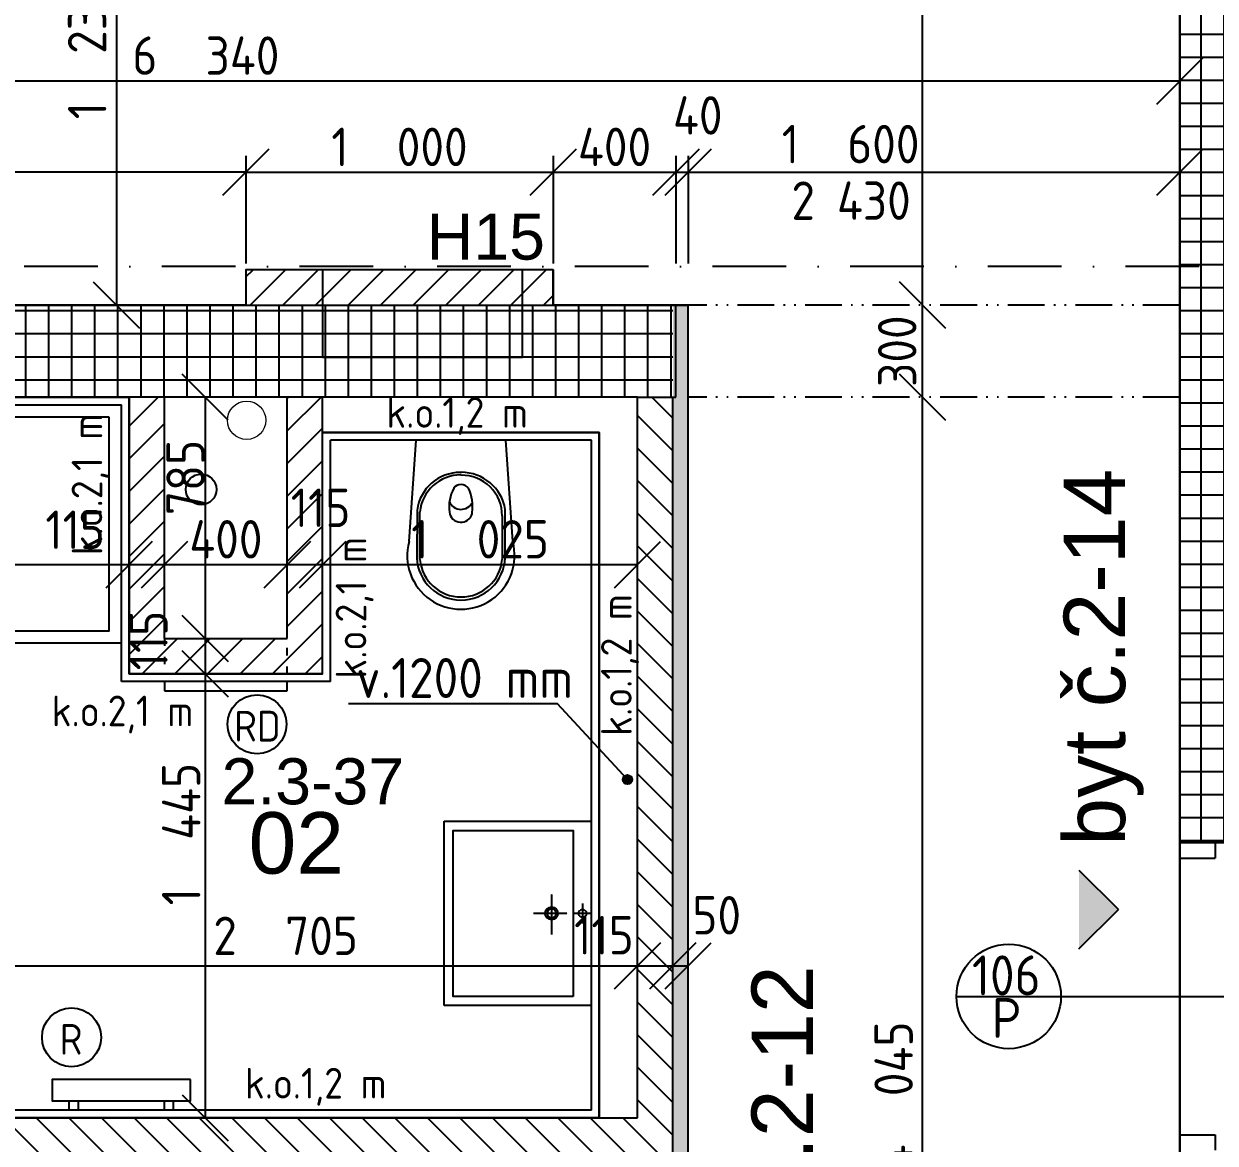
# Model space of a CAD drawing. Extents: x 4511820 to 5180432, y -1526536 to -944957.
# Drawn here: x 5105470 to 5109347, y -1206952 to -1203309 of the extents above; entities that cross this region are included whole.
import ezdxf

# ---------------------------------------------------------------- set-up
doc = ezdxf.new("R2010")
doc.units = 0
doc.header["$MEASUREMENT"] = 0
for name, pattern in [('ACAD_ISO03W100', [30, 12, -18]), ('ACAD_ISO12W100', [22, 12, -3, 0.5, -3, 0.5, -3]), ('BODKOCIARKOVANA_3', [5.6, 3, -1.3, 0, -1.3]), ('DASHED', [0.75, 0.5, -0.25])]:
    doc.linetypes.add(name, pattern=pattern)
doc.layers.get('0').update_dxf_attribs({"linetype": 'CONTINUOUS'})
doc.layers.get('Defpoints').update_dxf_attribs({"color": 61, "linetype": 'CONTINUOUS'})
for name, color, linetype in [('DVERE', 45, 'CONTINUOUS'), ('KÓTY', 4, 'CONTINUOUS'), ('MÚRY', 1, 'CONTINUOUS'), ('osi', 253, 'CONTINUOUS'), ('Plochy', 41, 'CONTINUOUS'), ('POPIS', 7, 'CONTINUOUS'), ('TENKÁ', 7, 'CONTINUOUS'), ('tzb', 153, 'CONTINUOUS'), ('Z-Kúrenie', 101, 'CONTINUOUS'), ('ZARIADOVACIE', 144, 'CONTINUOUS'), ('zz-vetr', 52, 'CONTINUOUS'), ('ŠRAFY', 82, 'CONTINUOUS')]:
    doc.layers.add(name, color=color, linetype=linetype)
doc.layers.add('zz-kanal-splaskova', color=37, linetype='CONTINUOUS', lineweight=18)
doc.styles.add('ARIAL', font='arial.ttf')
doc.styles.add('Style-Arial', font='arial.ttf')
doc.styles.add('STYLE1', font='isocp.shx')
doc.dimstyles.new('STANDARD-50', dxfattribs={"dimtxt": 125, "dimasz": 150, "dimexe": 10, "dimexo": 200, "dimgap": 20, "dimtad": 1, "dimdsep": 46, "dimlunit": 6, "dimtxsty": 'STYLE1', "dimblk1": 'OBLIQUE', "dimblk2": 'OBLIQUE', "dimsah": 1, "dimcen": 2.5, "dimse1": 1, "dimse2": 1, "dimadec": 0, "dimazin": 0, "dimtfac": 1, "dimtmove": 1, "dimatfit": 3, "dimldrblk": 'OBLIQUE', "dimfxl": 1, "dimtolj": 1, "dimtzin": 0, "dimarcsym": 0})
pattern_1 = [(90, (-3307273.674, 579782.7), (-75, 1e-14), []), (180, (-3307273.674, 579782.7), (-1e-14, -75), [])]
pattern_2 = [(45, (515270.5, 214751.965), (-53.0330086, 53.0330086), [])]

# ---------------------------------------------------------------- blocks, each defined once
blk = doc.blocks.new('_OBLIQUE')
at = {"color": 0, "linetype": 'ByBlock'}
blk.add_line((-0.5, -0.5), (0.5, 0.5), dxfattribs=at)
blk = doc.blocks.new('*D27924')
at = {"layer": 'Defpoints', "color": 0}
for p in [(5108395, -1204524.2), (5108432.5, -1204524.2), (5108432.5, -1208569.2)]:
    blk.add_point(p, dxfattribs=at)
at = {"layer": 'KÓTY', "color": 0, "lineweight": -2}
blk.add_line((5108395, -1208569.2), (5108395, -1204524.2), dxfattribs=at)
at = {"layer": 'KÓTY', "color": 0, "linetype": 'ByBlock', "lineweight": -2, "xscale": 150, "yscale": 150, "zscale": 150}
for p, rotation in [((5108395, -1204524.2), 90), ((5108395, -1208569.2), 270)]:
    blk.add_blockref('_OBLIQUE', p, dxfattribs=dict(at, rotation=rotation))
at = {"layer": 'KÓTY', "color": 0, "insert": (5108301, -1206798), "char_height": 125, "attachment_point": 5, "rotation": 90, "style": 'STYLE1'}
blk.add_mtext('\\A1;4ﾠ045', dxfattribs=at)
blk = doc.blocks.new('*D27925')
at = {"layer": 'Defpoints', "color": 0}
for p in [(5108395, -1204224.2), (5108432.5, -1204224.2), (5108432.5, -1204524.2)]:
    blk.add_point(p, dxfattribs=at)
at = {"layer": 'KÓTY', "color": 0, "lineweight": -2}
blk.add_line((5108395, -1204524.2), (5108395, -1204224.2), dxfattribs=at)
at = {"layer": 'KÓTY', "color": 0, "linetype": 'ByBlock', "lineweight": -2, "xscale": 150, "yscale": 150, "zscale": 150}
for p, rotation in [((5108395, -1204224.2), 90), ((5108395, -1204524.2), 270)]:
    blk.add_blockref('_OBLIQUE', p, dxfattribs=dict(at, rotation=rotation))
at = {"layer": 'KÓTY', "color": 0, "insert": (5108312.5, -1204374.2), "char_height": 125, "attachment_point": 5, "rotation": 90, "style": 'STYLE1'}
blk.add_mtext('\\A1;300', dxfattribs=at)
blk = doc.blocks.new('*D27926')
at = {"layer": 'Defpoints', "color": 0}
for p in [(5108395, -1199614.2), (5108762.5, -1199614.2), (5108432.5, -1204224.2)]:
    blk.add_point(p, dxfattribs=at)
at = {"layer": 'KÓTY', "color": 0, "lineweight": -2}
blk.add_line((5108395, -1204224.2), (5108395, -1199614.2), dxfattribs=at)
at = {"layer": 'KÓTY', "color": 0, "linetype": 'ByBlock', "lineweight": -2, "xscale": 150, "yscale": 150, "zscale": 150}
for p, rotation in [((5108395, -1199614.2), 90), ((5108395, -1204224.2), 270)]:
    blk.add_blockref('_OBLIQUE', p, dxfattribs=dict(at, rotation=rotation))
at = {"layer": 'KÓTY', "color": 0, "insert": (5108312.5, -1201919.2), "char_height": 125, "attachment_point": 5, "rotation": 90, "style": 'STYLE1'}
blk.add_mtext('\\A1;4ﾠ610', dxfattribs=at)
blk = doc.blocks.new('*D28066')
at = {"layer": 'Defpoints', "color": 0}
for p in [(5107467.5, -1206375), (5104762.5, -1206869.2), (5107467.5, -1206869.2)]:
    blk.add_point(p, dxfattribs=at)
at = {"layer": 'KÓTY', "color": 0, "lineweight": -2}
blk.add_line((5104762.5, -1206375), (5107467.5, -1206375), dxfattribs=at)
at = {"layer": 'KÓTY', "color": 0, "linetype": 'ByBlock', "lineweight": -2, "xscale": 150, "yscale": 150, "zscale": 150, "rotation": 180}
blk.add_blockref('_OBLIQUE', (5104762.5, -1206375), dxfattribs=at)
at = {"layer": 'KÓTY', "color": 0, "linetype": 'ByBlock', "lineweight": -2, "xscale": 150, "yscale": 150, "zscale": 150}
blk.add_blockref('_OBLIQUE', (5107467.5, -1206375), dxfattribs=at)
at = {"layer": 'KÓTY', "color": 0, "insert": (5106322, -1206277), "char_height": 125, "attachment_point": 5, "style": 'STYLE1'}
blk.add_mtext('\\A1;2ﾠ705', dxfattribs=at)
blk = doc.blocks.new('*D28068')
at = {"layer": 'Defpoints', "color": 0}
for p in [(5105927.5, -1204524.2), (5105927.5, -1205309.2), (5106060.5, -1205309.2)]:
    blk.add_point(p, dxfattribs=at)
at = {"layer": 'KÓTY', "color": 0, "lineweight": -2}
blk.add_line((5106060.5, -1204524.2), (5106060.5, -1205309.2), dxfattribs=at)
at = {"layer": 'KÓTY', "color": 0, "linetype": 'ByBlock', "lineweight": -2, "xscale": 150, "yscale": 150, "zscale": 150}
for p, rotation in [((5106060.5, -1204524.2), 90), ((5106060.5, -1205309.2), 270)]:
    blk.add_blockref('_OBLIQUE', p, dxfattribs=dict(at, rotation=rotation))
at = {"layer": 'KÓTY', "color": 0, "insert": (5105996.5, -1204785.5), "char_height": 125, "attachment_point": 5, "rotation": 90, "style": 'STYLE1'}
blk.add_mtext('\\A1;785', dxfattribs=at)
blk = doc.blocks.new('*D28070')
at = {"layer": 'Defpoints', "color": 0}
for p in [(5104762.5, -1205069), (5105812.5, -1205069), (5105812.5, -1205069)]:
    blk.add_point(p, dxfattribs=at)
at = {"layer": 'KÓTY', "color": 0, "lineweight": -2}
blk.add_line((5104762.5, -1205069), (5105812.5, -1205069), dxfattribs=at)
at = {"layer": 'KÓTY', "color": 0, "linetype": 'ByBlock', "lineweight": -2, "xscale": 150, "yscale": 150, "zscale": 150, "rotation": 180}
blk.add_blockref('_OBLIQUE', (5104762.5, -1205069), dxfattribs=at)
at = {"layer": 'KÓTY', "color": 0, "linetype": 'ByBlock', "lineweight": -2, "xscale": 150, "yscale": 150, "zscale": 150}
blk.add_blockref('_OBLIQUE', (5105812.5, -1205069), dxfattribs=at)
at = {"layer": 'KÓTY', "color": 0, "insert": (5105210, -1204978.5), "char_height": 125, "attachment_point": 5, "style": 'STYLE1'}
blk.add_mtext('\\A1;1ﾠ050', dxfattribs=at)
blk = doc.blocks.new('*D28071')
at = {"layer": 'Defpoints', "color": 0}
for p in [(5105812.5, -1205069), (5105927.5, -1205069), (5105927.5, -1205069)]:
    blk.add_point(p, dxfattribs=at)
at = {"layer": 'KÓTY', "color": 0, "lineweight": -2}
blk.add_line((5105812.5, -1205069), (5105927.5, -1205069), dxfattribs=at)
at = {"layer": 'KÓTY', "color": 0, "linetype": 'ByBlock', "lineweight": -2, "xscale": 150, "yscale": 150, "zscale": 150, "rotation": 180}
blk.add_blockref('_OBLIQUE', (5105812.5, -1205069), dxfattribs=at)
at = {"layer": 'KÓTY', "color": 0, "linetype": 'ByBlock', "lineweight": -2, "xscale": 150, "yscale": 150, "zscale": 150}
blk.add_blockref('_OBLIQUE', (5105927.5, -1205069), dxfattribs=at)
at = {"layer": 'KÓTY', "color": 0, "insert": (5105637, -1204955.5), "char_height": 125, "attachment_point": 5, "style": 'STYLE1'}
blk.add_mtext('\\A1;115', dxfattribs=at)
blk = doc.blocks.new('*D28072')
at = {"layer": 'Defpoints', "color": 0}
for p in [(5105927.5, -1205069), (5106327.5, -1205069), (5106327.5, -1205069)]:
    blk.add_point(p, dxfattribs=at)
at = {"layer": 'KÓTY', "color": 0, "lineweight": -2}
blk.add_line((5105927.5, -1205069), (5106327.5, -1205069), dxfattribs=at)
at = {"layer": 'KÓTY', "color": 0, "linetype": 'ByBlock', "lineweight": -2, "xscale": 150, "yscale": 150, "zscale": 150, "rotation": 180}
blk.add_blockref('_OBLIQUE', (5105927.5, -1205069), dxfattribs=at)
at = {"layer": 'KÓTY', "color": 0, "linetype": 'ByBlock', "lineweight": -2, "xscale": 150, "yscale": 150, "zscale": 150}
blk.add_blockref('_OBLIQUE', (5106327.5, -1205069), dxfattribs=at)
at = {"layer": 'KÓTY', "color": 0, "insert": (5106127.5, -1204986.5), "char_height": 125, "attachment_point": 5, "style": 'STYLE1'}
blk.add_mtext('\\A1;400', dxfattribs=at)
blk = doc.blocks.new('*D28073')
at = {"layer": 'Defpoints', "color": 0}
for p in [(5106327.5, -1205069), (5106442.5, -1205069), (5106442.5, -1205069)]:
    blk.add_point(p, dxfattribs=at)
at = {"layer": 'KÓTY', "color": 0, "lineweight": -2}
blk.add_line((5106327.5, -1205069), (5106442.5, -1205069), dxfattribs=at)
at = {"layer": 'KÓTY', "color": 0, "linetype": 'ByBlock', "lineweight": -2, "xscale": 150, "yscale": 150, "zscale": 150, "rotation": 180}
blk.add_blockref('_OBLIQUE', (5106327.5, -1205069), dxfattribs=at)
at = {"layer": 'KÓTY', "color": 0, "linetype": 'ByBlock', "lineweight": -2, "xscale": 150, "yscale": 150, "zscale": 150}
blk.add_blockref('_OBLIQUE', (5106442.5, -1205069), dxfattribs=at)
at = {"layer": 'KÓTY', "color": 0, "insert": (5106435.8, -1204884), "char_height": 125, "attachment_point": 5, "style": 'STYLE1'}
blk.add_mtext('\\A1;115', dxfattribs=at)
blk = doc.blocks.new('*D28074')
at = {"layer": 'Defpoints', "color": 0}
for p in [(5106442.5, -1205069), (5107467.5, -1205069), (5107467.5, -1205069)]:
    blk.add_point(p, dxfattribs=at)
at = {"layer": 'KÓTY', "color": 0, "lineweight": -2}
blk.add_line((5106442.5, -1205069), (5107467.5, -1205069), dxfattribs=at)
at = {"layer": 'KÓTY', "color": 0, "linetype": 'ByBlock', "lineweight": -2, "xscale": 150, "yscale": 150, "zscale": 150, "rotation": 180}
blk.add_blockref('_OBLIQUE', (5106442.5, -1205069), dxfattribs=at)
at = {"layer": 'KÓTY', "color": 0, "linetype": 'ByBlock', "lineweight": -2, "xscale": 150, "yscale": 150, "zscale": 150}
blk.add_blockref('_OBLIQUE', (5107467.5, -1205069), dxfattribs=at)
at = {"layer": 'KÓTY', "color": 0, "insert": (5106955, -1204986.5), "char_height": 125, "attachment_point": 5, "style": 'STYLE1'}
blk.add_mtext('\\A1;1ﾠ025', dxfattribs=at)
blk = doc.blocks.new('*D28075')
at = {"layer": 'Defpoints', "color": 0}
for p in [(5106060.5, -1205309.2), (5106060.5, -1205424.2), (5106060.5, -1205424.2)]:
    blk.add_point(p, dxfattribs=at)
at = {"layer": 'KÓTY', "color": 0, "lineweight": -2}
blk.add_line((5106060.5, -1205309.2), (5106060.5, -1205424.2), dxfattribs=at)
at = {"layer": 'KÓTY', "color": 0, "linetype": 'ByBlock', "lineweight": -2, "xscale": 150, "yscale": 150, "zscale": 150}
for p, rotation in [((5106060.5, -1205309.2), 90), ((5106060.5, -1205424.2), 270)]:
    blk.add_blockref('_OBLIQUE', p, dxfattribs=dict(at, rotation=rotation))
at = {"layer": 'KÓTY', "color": 0, "insert": (5105875.5, -1205316), "char_height": 125, "attachment_point": 5, "rotation": 90, "style": 'STYLE1'}
blk.add_mtext('\\A1;115', dxfattribs=at)
blk = doc.blocks.new('*D28076')
at = {"layer": 'Defpoints', "color": 0}
for p in [(5105812.5, -1205424.2), (5105812.5, -1206869.2), (5106060.5, -1206869.2)]:
    blk.add_point(p, dxfattribs=at)
at = {"layer": 'KÓTY', "color": 0, "lineweight": -2}
blk.add_line((5106060.5, -1205424.2), (5106060.5, -1206869.2), dxfattribs=at)
at = {"layer": 'KÓTY', "color": 0, "linetype": 'ByBlock', "lineweight": -2, "xscale": 150, "yscale": 150, "zscale": 150}
for p, rotation in [((5106060.5, -1205424.2), 90), ((5106060.5, -1206869.2), 270)]:
    blk.add_blockref('_OBLIQUE', p, dxfattribs=dict(at, rotation=rotation))
at = {"layer": 'KÓTY', "color": 0, "insert": (5105982, -1205946), "char_height": 125, "attachment_point": 5, "rotation": 90, "style": 'STYLE1'}
blk.add_mtext('\\A1;1ﾠ445', dxfattribs=at)
blk = doc.blocks.new('*D28077')
at = {"layer": 'Defpoints', "color": 0}
for p in [(5107467.5, -1206375), (5107582.5, -1206375), (5107582.5, -1206375)]:
    blk.add_point(p, dxfattribs=at)
at = {"layer": 'KÓTY', "color": 0, "lineweight": -2}
blk.add_line((5107467.5, -1206375), (5107582.5, -1206375), dxfattribs=at)
at = {"layer": 'KÓTY', "color": 0, "linetype": 'ByBlock', "lineweight": -2, "xscale": 150, "yscale": 150, "zscale": 150, "rotation": 180}
blk.add_blockref('_OBLIQUE', (5107467.5, -1206375), dxfattribs=at)
at = {"layer": 'KÓTY', "color": 0, "linetype": 'ByBlock', "lineweight": -2, "xscale": 150, "yscale": 150, "zscale": 150}
blk.add_blockref('_OBLIQUE', (5107582.5, -1206375), dxfattribs=at)
at = {"layer": 'KÓTY', "color": 0, "insert": (5107358, -1206275), "char_height": 125, "attachment_point": 5, "style": 'STYLE1'}
blk.add_mtext('\\A1;115', dxfattribs=at)
blk = doc.blocks.new('*D28078')
at = {"layer": 'Defpoints', "color": 0}
for p in [(5107582.5, -1206375), (5107632.5, -1206375), (5107632.5, -1206375)]:
    blk.add_point(p, dxfattribs=at)
at = {"layer": 'KÓTY', "color": 0, "lineweight": -2}
blk.add_line((5107582.5, -1206375), (5107632.5, -1206375), dxfattribs=at)
at = {"layer": 'KÓTY', "color": 0, "linetype": 'ByBlock', "lineweight": -2, "xscale": 150, "yscale": 150, "zscale": 150, "rotation": 180}
blk.add_blockref('_OBLIQUE', (5107582.5, -1206375), dxfattribs=at)
at = {"layer": 'KÓTY', "color": 0, "linetype": 'ByBlock', "lineweight": -2, "xscale": 150, "yscale": 150, "zscale": 150}
blk.add_blockref('_OBLIQUE', (5107632.5, -1206375), dxfattribs=at)
at = {"layer": 'KÓTY', "color": 0, "insert": (5107725, -1206210), "char_height": 125, "attachment_point": 5, "style": 'STYLE1'}
blk.add_mtext('\\A1;50', dxfattribs=at)
blk = doc.blocks.new('*D28079')
at = {"layer": 'Defpoints', "color": 0}
for p in [(5105544, -1202989.2), (5105544, -1204224.2), (5105771, -1204224.2)]:
    blk.add_point(p, dxfattribs=at)
at = {"layer": 'KÓTY', "color": 0, "lineweight": -2}
blk.add_line((5105771, -1202989.2), (5105771, -1204224.2), dxfattribs=at)
at = {"layer": 'KÓTY', "color": 0, "linetype": 'ByBlock', "lineweight": -2, "xscale": 150, "yscale": 150, "zscale": 150}
for p, rotation in [((5105771, -1202989.2), 90), ((5105771, -1204224.2), 270)]:
    blk.add_blockref('_OBLIQUE', p, dxfattribs=dict(at, rotation=rotation))
at = {"layer": 'KÓTY', "color": 0, "insert": (5105676, -1203394.5), "char_height": 125, "attachment_point": 5, "rotation": 90, "style": 'STYLE1'}
blk.add_mtext('\\A1;1ﾠ235', dxfattribs=at)
blk = doc.blocks.new('*D28080')
at = {"layer": 'Defpoints', "color": 0}
for p in [(5109232.5, -1203495), (5102892.5, -1204157.7), (5109232.5, -1204157.7)]:
    blk.add_point(p, dxfattribs=at)
at = {"layer": 'KÓTY', "color": 0, "lineweight": -2}
blk.add_line((5102892.5, -1203495), (5109232.5, -1203495), dxfattribs=at)
at = {"layer": 'KÓTY', "color": 0, "linetype": 'ByBlock', "lineweight": -2, "xscale": 150, "yscale": 150, "zscale": 150, "rotation": 180}
blk.add_blockref('_OBLIQUE', (5102892.5, -1203495), dxfattribs=at)
at = {"layer": 'KÓTY', "color": 0, "linetype": 'ByBlock', "lineweight": -2, "xscale": 150, "yscale": 150, "zscale": 150}
blk.add_blockref('_OBLIQUE', (5109232.5, -1203495), dxfattribs=at)
at = {"layer": 'KÓTY', "color": 0, "insert": (5106062.5, -1203412.5), "char_height": 125, "attachment_point": 5, "style": 'STYLE1'}
blk.add_mtext('\\A1;6ﾠ340', dxfattribs=at)
blk = doc.blocks.new('*D28081')
at = {"layer": 'Defpoints', "color": 0}
for p in [(5107192.5, -1203792), (5106192.5, -1204109.2), (5107192.5, -1204109.2)]:
    blk.add_point(p, dxfattribs=at)
at = {"layer": 'KÓTY', "color": 0, "lineweight": -2}
blk.add_line((5106192.5, -1203792), (5107192.5, -1203792), dxfattribs=at)
at = {"layer": 'KÓTY', "color": 0, "linetype": 'ByBlock', "lineweight": -2, "xscale": 150, "yscale": 150, "zscale": 150, "rotation": 180}
blk.add_blockref('_OBLIQUE', (5106192.5, -1203792), dxfattribs=at)
at = {"layer": 'KÓTY', "color": 0, "linetype": 'ByBlock', "lineweight": -2, "xscale": 150, "yscale": 150, "zscale": 150}
blk.add_blockref('_OBLIQUE', (5107192.5, -1203792), dxfattribs=at)
at = {"layer": 'KÓTY', "color": 0, "insert": (5106692.5, -1203709.5), "char_height": 125, "attachment_point": 5, "style": 'STYLE1'}
blk.add_mtext('\\A1;1ﾠ000', dxfattribs=at)
blk = doc.blocks.new('*D28082')
at = {"layer": 'Defpoints', "color": 0}
for p in [(5107592.5, -1203792), (5107192.5, -1204109.2), (5107592.5, -1204227.2)]:
    blk.add_point(p, dxfattribs=at)
at = {"layer": 'KÓTY', "color": 0, "lineweight": -2}
blk.add_line((5107192.5, -1203792), (5107592.5, -1203792), dxfattribs=at)
at = {"layer": 'KÓTY', "color": 0, "linetype": 'ByBlock', "lineweight": -2, "xscale": 150, "yscale": 150, "zscale": 150, "rotation": 180}
blk.add_blockref('_OBLIQUE', (5107192.5, -1203792), dxfattribs=at)
at = {"layer": 'KÓTY', "color": 0, "linetype": 'ByBlock', "lineweight": -2, "xscale": 150, "yscale": 150, "zscale": 150}
blk.add_blockref('_OBLIQUE', (5107592.5, -1203792), dxfattribs=at)
at = {"layer": 'KÓTY', "color": 0, "insert": (5107392.5, -1203709.5), "char_height": 125, "attachment_point": 5, "style": 'STYLE1'}
blk.add_mtext('\\A1;400', dxfattribs=at)
blk = doc.blocks.new('*D28083')
at = {"layer": 'Defpoints', "color": 0}
for p in [(5107632.5, -1203792), (5107592.5, -1204224.2), (5107632.5, -1204224.2)]:
    blk.add_point(p, dxfattribs=at)
at = {"layer": 'KÓTY', "color": 0, "lineweight": -2}
blk.add_line((5107592.5, -1203792), (5107632.5, -1203792), dxfattribs=at)
at = {"layer": 'KÓTY', "color": 0, "linetype": 'ByBlock', "lineweight": -2, "xscale": 150, "yscale": 150, "zscale": 150, "rotation": 180}
blk.add_blockref('_OBLIQUE', (5107592.5, -1203792), dxfattribs=at)
at = {"layer": 'KÓTY', "color": 0, "linetype": 'ByBlock', "lineweight": -2, "xscale": 150, "yscale": 150, "zscale": 150}
blk.add_blockref('_OBLIQUE', (5107632.5, -1203792), dxfattribs=at)
at = {"layer": 'KÓTY', "color": 0, "insert": (5107663.3, -1203607), "char_height": 125, "attachment_point": 5, "style": 'STYLE1'}
blk.add_mtext('\\A1;40', dxfattribs=at)
blk = doc.blocks.new('*D28084')
at = {"layer": 'Defpoints', "color": 0}
for p in [(5109232.5, -1203792), (5107632.5, -1204224.2), (5109232.5, -1204224.2)]:
    blk.add_point(p, dxfattribs=at)
at = {"layer": 'KÓTY', "color": 0, "lineweight": -2}
blk.add_line((5107632.5, -1203792), (5109232.5, -1203792), dxfattribs=at)
at = {"layer": 'KÓTY', "color": 0, "linetype": 'ByBlock', "lineweight": -2, "xscale": 150, "yscale": 150, "zscale": 150, "rotation": 180}
blk.add_blockref('_OBLIQUE', (5107632.5, -1203792), dxfattribs=at)
at = {"layer": 'KÓTY', "color": 0, "linetype": 'ByBlock', "lineweight": -2, "xscale": 150, "yscale": 150, "zscale": 150}
blk.add_blockref('_OBLIQUE', (5109232.5, -1203792), dxfattribs=at)
at = {"layer": 'KÓTY', "color": 0, "insert": (5108161, -1203700.5), "char_height": 125, "attachment_point": 5, "style": 'STYLE1'}
blk.add_mtext('\\A1;1ﾠ600', dxfattribs=at)
blk = doc.blocks.new('*D28085')
at = {"layer": 'Defpoints', "color": 0}
for p in [(5102892.5, -1203792), (5102892.5, -1204224.2), (5106192.5, -1204224.2)]:
    blk.add_point(p, dxfattribs=at)
at = {"layer": 'KÓTY', "color": 0, "lineweight": -2}
blk.add_line((5106192.5, -1203792), (5102892.5, -1203792), dxfattribs=at)
at = {"layer": 'KÓTY', "color": 0, "linetype": 'ByBlock', "lineweight": -2, "xscale": 150, "yscale": 150, "zscale": 150, "rotation": 180}
blk.add_blockref('_OBLIQUE', (5102892.5, -1203792), dxfattribs=at)
at = {"layer": 'KÓTY', "color": 0, "linetype": 'ByBlock', "lineweight": -2, "xscale": 150, "yscale": 150, "zscale": 150}
blk.add_blockref('_OBLIQUE', (5106192.5, -1203792), dxfattribs=at)
at = {"layer": 'KÓTY', "color": 0, "insert": (5104542.5, -1203709.5), "char_height": 125, "attachment_point": 5, "style": 'STYLE1'}
blk.add_mtext('\\A1;3ﾠ300', dxfattribs=at)

msp = doc.modelspace()

# ---------------------------------------------------------------- hatches: boundary and pattern name
at = {"layer": 'KÓTY'}
h = msp.add_hatch(color=256, dxfattribs=at)
h.dxf.hatch_style = 1
h.paths.add_polyline_path([(5107449.5, -1205768.504, 0.65381715), (5107424.326, -1205757.482, 1.52947961)])
at = {"layer": 'TENKÁ'}
h = msp.add_hatch(color=256, dxfattribs=at)
h.dxf.hatch_style = 1
h.paths.add_polyline_path([(5108904.09, -1206319.636), (5108904.09, -1206062.816), (5109032.5, -1206191.226)])
at = {"layer": 'ŠRAFY', "ltscale": 0.25}
h = msp.add_hatch(dxfattribs=at)
h.set_pattern_fill('ANSI37', color=256, scale=600, angle=45)
h.set_pattern_definition(pattern_1)
h.paths.add_polyline_path([(5109347.5, -1205974.226), (5109532.5, -1205974.226), (5109532.5, -1205859.226), (5109532.5, -1203974.226), (5109532.5, -1203859.226), (5109532.5, -1203459.226), (5109532.5, -1203294.226), (5109532.5, -1203224.226), (5109347.5, -1203224.226), (5109347.5, -1203169.226), (5109232.5, -1203169.226), (5109232.5, -1205974.226)])
h = msp.add_hatch(dxfattribs=at)
h.set_pattern_fill('ANSI31', color=256, scale=600, style=0)
h.set_pattern_definition(pattern_2)
h.paths.add_polyline_path([(5107192.5, -1204109.226), (5106192.5, -1204109.226), (5106192.5, -1204224.226), (5107192.5, -1204224.226)])
h = msp.add_hatch(dxfattribs=at)
h.set_pattern_fill('ANSI37', color=256, scale=600, angle=45)
h.set_pattern_definition(pattern_1)
h.paths.add_polyline_path([(5104092.5, -1204339.226), (5104092.5, -1204524.226), (5104647.5, -1204524.226), (5104762.5, -1204524.226), (5105812.5, -1204524.226), (5105927.5, -1204524.226), (5106327.5, -1204524.226), (5106442.5, -1204524.226), (5107467.5, -1204524.226), (5107582.5, -1204524.226), (5107582.5, -1204224.226), (5107192.5, -1204224.226), (5106192.5, -1204224.226), (5104092.5, -1204224.226)])
at = {"layer": 'ŠRAFY'}
h = msp.add_hatch(dxfattribs=at)
h.set_pattern_fill('DOTS', color=256, scale=250, angle=90)
h.set_pattern_definition([(90, (0, -89070.035), (-15.625, 7.8125), [0, -15.625])])
h.paths.add_polyline_path([(5107582.5, -1204224.226), (5107582.5, -1207034.226), (5107632.5, -1207034.226), (5107632.5, -1204224.226)])
at = {"layer": 'ŠRAFY', "ltscale": 0.25}
h = msp.add_hatch(dxfattribs=at)
h.set_pattern_fill('ANSI31', color=256, scale=600, angle=90, style=0)
h.set_pattern_definition([(135, (-2904913.184, 133592.89), (-53.0330086, -53.0330086), [])])
h.paths.add_polyline_path([(5107582.5, -1207034.226), (5107582.5, -1204524.226), (5107467.5, -1204524.226), (5107467.5, -1206869.226), (5107342.5, -1206869.226), (5104762.5, -1206869.226), (5104647.5, -1206869.226), (5103770, -1206869.226), (5102892.5, -1206869.226), (5102892.5, -1206269.226), (5102892.5, -1206239.226), (5102892.5, -1206194.226), (5102777.5, -1206194.226), (5102777.5, -1206984.226), (5107467.5, -1206984.226), (5107467.5, -1207034.226)])
h = msp.add_hatch(dxfattribs=at)
h.set_pattern_fill('ANSI31', color=256, scale=600, style=0)
h.set_pattern_definition(pattern_2)
h.paths.add_polyline_path([(5105812.5, -1204524.226), (5105812.5, -1205424.226), (5106442.5, -1205424.226), (5106442.5, -1204524.226), (5106327.5, -1204524.226), (5106327.5, -1205309.226), (5105927.5, -1205309.226), (5105927.5, -1204524.226)])

# ---------------------------------------------------------------- linework, layer by layer
at = {"layer": 'DVERE'}
msp.add_line((5109232.5, -1206924.226), (5109232.5, -1206024.226), dxfattribs=at)
at = {"layer": 'DVERE', "ltscale": 0.25}
for p, q in [((5108505.672, -1206474.226), (5108845.672, -1206474.226)), ((5108505.672, -1206474.226), (5108845.672, -1206474.226)), ((5108782.672, -1206474.226), (5110185.328, -1206474.226))]:
    msp.add_line(p, q, dxfattribs=at)
msp.add_circle((5108675.672, -1206474.226), 170, dxfattribs=at)
at = {"layer": 'KÓTY', "ltscale": 0.25}
for p, q in [((5106192.5, -1203738.632), (5106192.5, -1204088.632)), ((5107192.5, -1203738.632), (5107192.5, -1204088.632)), ((5107592.5, -1203738.632), (5107592.5, -1204088.632)), ((5107632.5, -1203738.632), (5107632.5, -1204088.632))]:
    msp.add_line(p, q, dxfattribs=at)
at = {"layer": 'KÓTY'}
for p, q in [((5107206.5, -1205521.504), (5106527, -1205521.504)), ((5107434.5, -1205768.504), (5107206.5, -1205521.504))]:
    msp.add_line(p, q, dxfattribs=at)
msp.add_circle((5107434.5, -1205768.504), 15, dxfattribs=at)
at = {"layer": 'MÚRY'}
for p, q in [((5109232.5, -1206024.226), (5109232.5, -1203119.226)), ((5107192.5, -1204109.226), (5106192.5, -1204109.226)), ((5106192.5, -1204109.226), (5106192.5, -1204224.226)), ((5107192.5, -1204109.226), (5107192.5, -1204224.226)), ((5104042.5, -1204224.226), (5106192.5, -1204224.226)), ((5107192.5, -1204224.226), (5107632.5, -1204224.226)), ((5107632.5, -1207034.226), (5107632.5, -1204224.226)), ((5105812.5, -1204524.226), (5104762.5, -1204524.226)), ((5105812.5, -1205424.226), (5105812.5, -1204524.226)), ((5106327.5, -1204524.226), (5105927.5, -1204524.226)), ((5105927.5, -1205309.226), (5105927.5, -1204524.226)), ((5106327.5, -1205309.226), (5106327.5, -1204524.226)), ((5107467.5, -1204524.226), (5106442.5, -1204524.226)), ((5106442.5, -1205424.226), (5106442.5, -1204524.226)), ((5107467.5, -1206869.226), (5107467.5, -1204524.226)), ((5105927.5, -1205309.226), (5106327.5, -1205309.226)), ((5109532.5, -1205974.226), (5109347.5, -1205974.226)), ((5109347.5, -1205974.226), (5109347.5, -1206024.226)), ((5109232.5, -1206024.226), (5109347.5, -1206024.226)), ((5109232.5, -1208569.226), (5109232.5, -1206924.226)), ((5109232.5, -1206924.226), (5109347.5, -1206924.226)), ((5109347.5, -1206924.226), (5109347.5, -1206974.226)), ((5109347.5, -1206924.226), (5109347.5, -1206974.226))]:
    msp.add_line(p, q, dxfattribs=at)
at = {"layer": 'MÚRY', "ltscale": 0.25}
for p, q in [((5106442.5, -1205424.226), (5105812.5, -1205424.226)), ((5104762.5, -1206869.226), (5107467.5, -1206869.226))]:
    msp.add_line(p, q, dxfattribs=at)
at = {"layer": 'osi', "linetype": 'BODKOCIARKOVANA_3', "ltscale": 80}
msp.add_line((5157242.5, -1204099.226), (5093572.5, -1204099.226), dxfattribs=at)
at = {"layer": 'Plochy'}
for points in [[(5102892.5, -1204224.226), (5102892.5, -1202674.226), (5104092.5, -1202674.226), (5104092.5, -1202954.226), (5105192.5, -1202954.226), (5105192.5, -1202989.226), (5105392.5, -1202989.226), (5105392.5, -1201564.226), (5107192.5, -1201564.226), (5107192.5, -1199614.226), (5109232.5, -1199614.226), (5109232.5, -1208569.226), (5107632.5, -1208569.226), (5107632.5, -1204224.226), (5107192.5, -1204224.226), (5107192.5, -1204109.226), (5106192.5, -1204109.226), (5106192.5, -1204224.226)], [(5104762.5, -1206869.226), (5104762.5, -1204524.226), (5105812.5, -1204524.226), (5105812.5, -1205424.226), (5106442.5, -1205424.226), (5106442.5, -1204639.226), (5107342.5, -1204639.226), (5107342.5, -1206869.226)]]:
    msp.add_lwpolyline(points, close=True, dxfattribs=at)
at = {"layer": 'TENKÁ'}
for p, q in [((5106192.5, -1204224.226), (5107192.5, -1204224.226)), ((5105927.5, -1204524.226), (5105812.5, -1204524.226)), ((5106442.5, -1204524.226), (5106327.5, -1204524.226)), ((5107467.5, -1204524.226), (5107592.5, -1204524.226)), ((5109347.5, -1205974.226), (5109232.5, -1205974.226)), ((5108904.09, -1206062.816), (5109032.5, -1206191.226)), ((5108904.09, -1206319.636), (5109032.5, -1206191.226))]:
    msp.add_line(p, q, dxfattribs=at)
at = {"layer": 'TENKÁ', "ltscale": 0.25}
for p, q in [((5107592.5, -1204524.226), (5107592.5, -1204224.226)), ((5107582.5, -1207134.226), (5107582.5, -1204524.226)), ((5104787.5, -1204549.226), (5105787.5, -1204549.226)), ((5105787.5, -1205449.226), (5105787.5, -1204549.226)), ((5107342.5, -1204639.226), (5106442.5, -1204639.226)), ((5107342.5, -1206869.226), (5107342.5, -1204639.226)), ((5106467.5, -1205449.226), (5106467.5, -1204664.226)), ((5107317.5, -1204664.226), (5106467.5, -1204664.226)), ((5107317.5, -1206844.226), (5107317.5, -1204664.226)), ((5105787.5, -1205324.226), (5104787.5, -1205324.226)), ((5106467.5, -1205449.226), (5105787.5, -1205449.226)), ((5107317.5, -1206844.226), (5104762.5, -1206844.226))]:
    msp.add_line(p, q, dxfattribs=at)
at = {"layer": 'TENKÁ', "linetype": 'ACAD_ISO12W100', "ltscale": 10}
for p, q in [((5109232.5, -1204224.226), (5107632.5, -1204224.226)), ((5109232.5, -1204524.226), (5107632.5, -1204524.226))]:
    msp.add_line(p, q, dxfattribs=at)
at = {"layer": 'tzb'}
for p, q in [((5106442.5, -1204109.226), (5106442.5, -1204394.226)), ((5107092.5, -1204394.226), (5107092.5, -1204109.226)), ((5106442.5, -1204394.226), (5107092.5, -1204394.226)), ((5105927.5, -1205449.226), (5105927.5, -1205479.226)), ((5106327.5, -1205479.226), (5106327.5, -1205449.226)), ((5105927.5, -1205479.226), (5106327.5, -1205479.226))]:
    msp.add_line(p, q, dxfattribs=at)
at = {"layer": 'tzb', "linetype": 'ACAD_ISO03W100', "ltscale": 2}
for p, q in [((5105927.5, -1205309.226), (5105927.5, -1205424.226)), ((5106327.5, -1205424.226), (5106327.5, -1205309.226))]:
    msp.add_line(p, q, dxfattribs=at)
at = {"layer": 'tzb'}
msp.add_circle((5106229.022, -1205588.452), 96, dxfattribs=at)
at = {"layer": 'Z-Kúrenie', "linetype": 'Continuous'}
for p, q in [((5105617.5, -1206844.226), (5105617.5, -1206814.226)), ((5105647.5, -1206844.226), (5105647.5, -1206814.226)), ((5105927.5, -1206844.226), (5105927.5, -1206814.226)), ((5105957.5, -1206844.226), (5105957.5, -1206814.226))]:
    msp.add_line(p, q, dxfattribs=at)
msp.add_lwpolyline([(5106012.5, -1206744.226), (5105562.5, -1206744.226), (5105562.5, -1206814.226), (5106012.5, -1206814.226)], close=True, dxfattribs=at)
msp.add_circle((5105625.071, -1206607.441), 96, dxfattribs=at)
at = {"layer": 'ZARIADOVACIE'}
for p, q in [((5106723.687, -1204994.224), (5106746.763, -1204664.226)), ((5107061.314, -1204994.225), (5107038.238, -1204664.226)), ((5106749.956, -1204891.36), (5106748.83, -1205046.516)), ((5107036.718, -1205046.516), (5107036.718, -1204889.107)), ((5106758.853, -1205052.69), (5106758.853, -1204898.029)), ((5107026.863, -1204909.869), (5107026.863, -1205052.69))]:
    msp.add_line(p, q, dxfattribs=at)
at = {"layer": 'ZARIADOVACIE', "linetype": 'Continuous'}
for p, q in [((5106890.802, -1204769.106), (5106893.619, -1204768.542)), ((5106892.5, -1204777.194), (5106893.396, -1204778.016)), ((5106929.065, -1204903.224), (5106929.226, -1204899.514))]:
    msp.add_line(p, q, dxfattribs=at)
at = {"layer": 'ZARIADOVACIE', "ltscale": 0.25}
for p, q in [((5106837.5, -1206504.226), (5106837.5, -1205904.226)), ((5106837.5, -1205904.226), (5107317.5, -1205904.226)), ((5107317.5, -1206504.226), (5106837.5, -1206504.226))]:
    msp.add_line(p, q, dxfattribs=at)
at = {"layer": 'ZARIADOVACIE', "linetype": 'DASHED'}
for p, q in [((5107187.729, -1206141.238), (5107187.729, -1206272.691)), ((5107288.152, -1206171.363), (5107288.152, -1206237.09)), ((5107238.393, -1206204.226), (5107128.848, -1206204.226)), ((5107312.799, -1206204.226), (5107260.765, -1206204.226))]:
    msp.add_line(p, q, dxfattribs=at)
at = {"layer": 'ZARIADOVACIE', "linetype": 'Continuous'}
msp.add_lwpolyline([(5105747.5, -1204589.226), (5104827.5, -1204589.226), (5104827.5, -1205284.226), (5105747.5, -1205284.226)], close=True, dxfattribs=at)
at = {"layer": 'ZARIADOVACIE', "ltscale": 0.25}
msp.add_lwpolyline([(5107257.5, -1206474.226), (5106867.5, -1206474.226), (5106867.5, -1205934.226), (5107257.5, -1205934.226)], close=True, dxfattribs=at)
msp.add_lwpolyline([(5107257.5, -1206474.226), (5106867.5, -1206474.226), (5106867.5, -1205934.226), (5107257.5, -1205934.226)], close=True, dxfattribs=at)
at = {"layer": 'ZARIADOVACIE', "linetype": 'Continuous'}
for centre, radius in [((5107187.462, -1206203.953), 20.877), ((5107187.729, -1206204.226), 14.781)]:
    msp.add_circle(centre, radius, dxfattribs=at)
at = {"layer": 'ZARIADOVACIE', "linetype": 'DASHED'}
msp.add_circle((5107288.152, -1206203.913), 12.931, dxfattribs=at)
at = {"layer": 'ZARIADOVACIE', "linetype": 'Continuous'}
for centre, radius, start, end in [((5106889.449, -1204909.807), 140.707, 89.449007, 172.467037), ((5106891.57, -1204910.492), 133.3, 89.600093, 174.635422), ((5106894.98, -1204909.89), 131.883, 0.009129, 90.688221), ((5106893.937, -1204913.37), 144.828, 9.644186, 90.125906), ((5106892.996, -1204837.934), 29.701, 35.733795, 143.655963), ((5106988.274, -1204882.143), 134.275, 152.591351, 186.76835), ((5106792.387, -1204880.135), 138.205, 351.939221, 25.522023), ((5106893.069, -1204847.823), 41.261, 203.590956, 333.232972), ((5106892.5, -1204893.539), 37.825, 186.725682, 345.163801), ((5106892.5, -1205039.458), 174.768, 164.999903, 14.999834), ((5106892.774, -1205040.142), 144.085, 182.535471, 357.464529), ((5106892.858, -1205039.582), 134.645, 185.586614, 354.413386)]:
    msp.add_arc(centre, radius, start, end, dxfattribs=at)
at = {"layer": 'zz-kanal-splaskova'}
msp.add_circle((5106195, -1204599.226), 62.5, dxfattribs=at)
at = {"layer": 'zz-vetr'}
msp.add_circle((5106046.86, -1204824.226), 50, dxfattribs=at)

# ---------------------------------------------------------------- texts
at = {"layer": 'DVERE', "style": 'STYLE1'}
for s, p in [('106', (5108556.142, -1206470.726)), ('P', (5108620.642, -1206609.363))]:
    msp.add_text(s, height=130, dxfattribs=at).set_placement(p)
at = {"layer": 'KÓTY', "insert": (5108162.498, -1203884.492), "char_height": 125, "attachment_point": 5, "style": 'STYLE1'}
msp.add_mtext('\\A1;2 430', dxfattribs=at)
at = {"layer": 'POPIS', "color": 41, "ltscale": 0.25, "style": 'Style-Arial'}
for s, p in [('byt č.2-14', (5109054.471, -1205983.421)), ('byt č.2-12', (5108038.474, -1207600.026))]:
    msp.add_text(s, height=200, rotation=90, dxfattribs=at).set_placement(p)
at = {"layer": 'POPIS', "lineweight": 40, "ltscale": 0.25, "style": 'ARIAL'}
for s, height, p in [('2.3-37', 150, (5106113.411, -1205849.114)), ('02', 200, (5106201.329, -1206074.614))]:
    msp.add_text(s, height=height, dxfattribs=at).set_placement(p)
at = {"layer": 'TENKÁ', "linetype": 'Continuous', "style": 'STYLE1'}
for s, height, p in [('k.o.1,2 m', 100, (5106649.662, -1204623.547)), ('v.1200 mm', 130, (5106551.372, -1205502.921)), ('k.o.2,1 m', 100, (5105560.532, -1205595.048)), ('k.o.1,2 m', 100, (5106189.458, -1206806.588))]:
    msp.add_text(s, height=height, dxfattribs=at).set_placement(p)
for s, p in [('k.o.2,1 m', (5105725.542, -1205038.577)), ('k.o.2,1 m', (5106584.889, -1205439.988)), ('k.o.1,2 m', (5107448.629, -1205626.087))]:
    msp.add_text(s, height=100, rotation=90, dxfattribs=at).set_placement(p)
at = {"layer": 'tzb', "lineweight": 40, "ltscale": 0.25, "style": 'ARIAL'}
msp.add_text('H15', height=150, dxfattribs=at).set_placement((5106781.671, -1204076.376))
at = {"layer": 'tzb', "style": 'STYLE1'}
msp.add_text('RD', height=100, dxfattribs=at).set_placement((5106154.394, -1205644.651))
at = {"layer": 'Z-Kúrenie', "linetype": 'Continuous', "style": 'STYLE1'}
msp.add_text('R', height=100, dxfattribs=at).set_placement((5105586.443, -1206663.64))

# ---------------------------------------------------------------- dimensions: what is measured, and where the dimension line sits
at = {"layer": 'KÓTY'}
for base, p1, p2, picture, middle in [((5108395, -1199614.226), (5108432.5, -1204224.226), (5108762.5, -1199614.226), '*D27926', (5108312.457, -1201919.226)), ((5108395, -1204224.226), (5108432.5, -1204524.226), (5108432.5, -1204224.226), '*D27925', (5108312.5, -1204374.226)), ((5106060.5, -1205424.226), (5106060.5, -1205309.226), (5106060.5, -1205424.226), '*D28075', (5105875.5, -1205315.976))]:
    dim = msp.add_linear_dim(base=base, p1=p1, p2=p2, angle=90, dimstyle='STANDARD-50', dxfattribs=at)
    dim.commit()
    dim.dimension.update_dxf_attribs({"geometry": picture, "text_midpoint": middle})
for base, p1, p2, picture, middle in [((5105771, -1204224.226), (5105544, -1202989.226), (5105544, -1204224.226), '*D28079', (5105758.5, -1203394.535)), ((5106060.5, -1205309.226), (5105927.5, -1204524.226), (5105927.5, -1205309.226), '*D28068', (5106079, -1204785.535)), ((5108395, -1204524.226), (5108432.5, -1208569.226), (5108432.5, -1204524.226), '*D27924', (5108383.5, -1206798.035)), ((5106060.5, -1206869.226), (5105812.5, -1205424.226), (5105812.5, -1206869.226), '*D28076', (5106064.5, -1205946.035))]:
    dim = msp.add_linear_dim(base=base, p1=p1, p2=p2, angle=90, dimstyle='STANDARD-50', dxfattribs=at)
    dim.commit()
    dim.dimension.update_dxf_attribs({"geometry": picture, "text_midpoint": middle, "dimtype": 160})
for base, p1, p2, picture, middle in [((5109232.5, -1203495.035), (5102892.5, -1204157.726), (5109232.5, -1204157.726), '*D28080', (5106062.5, -1203412.492)), ((5107632.5, -1203792.035), (5107592.5, -1204224.226), (5107632.5, -1204224.226), '*D28083', (5107663.25, -1203607.035)), ((5102892.5, -1203792.035), (5106192.5, -1204224.226), (5102892.5, -1204224.226), '*D28085', (5104542.5, -1203709.492)), ((5107192.5, -1203792.035), (5106192.5, -1204109.226), (5107192.5, -1204109.226), '*D28081', (5106692.5, -1203709.492)), ((5107592.5, -1203792.035), (5107192.5, -1204109.226), (5107592.5, -1204227.175), '*D28082', (5107392.5, -1203709.535)), ((5106442.5, -1205069.035), (5106327.5, -1205069.035), (5106442.5, -1205069.035), '*D28073', (5106435.75, -1204884.035)), ((5106327.5, -1205069.035), (5105927.5, -1205069.035), (5106327.5, -1205069.035), '*D28072', (5106127.5, -1204986.535)), ((5107467.5, -1205069.035), (5106442.5, -1205069.035), (5107467.5, -1205069.035), '*D28074', (5106955, -1204986.492))]:
    dim = msp.add_linear_dim(base=base, p1=p1, p2=p2, dimstyle='STANDARD-50', dxfattribs=at)
    dim.commit()
    dim.dimension.update_dxf_attribs({"geometry": picture, "text_midpoint": middle})
for base, p1, p2, picture, middle in [((5109232.5, -1203792.035), (5107632.5, -1204224.226), (5109232.5, -1204224.226), '*D28084', (5108161, -1203783.035)), ((5105927.5, -1205069.035), (5105812.5, -1205069.035), (5105927.5, -1205069.035), '*D28071', (5105637, -1205038.035)), ((5105812.5, -1205069.035), (5104762.5, -1205069.035), (5105812.5, -1205069.035), '*D28070', (5105210, -1205061.035)), ((5107632.5, -1206375.035), (5107582.5, -1206375.035), (5107632.5, -1206375.035), '*D28078', (5107725, -1206292.535)), ((5107467.5, -1206375.035), (5104762.5, -1206869.226), (5107467.5, -1206869.226), '*D28066', (5106322, -1206359.535)), ((5107582.5, -1206375.035), (5107467.5, -1206375.035), (5107582.5, -1206375.035), '*D28077', (5107358, -1206357.535))]:
    dim = msp.add_linear_dim(base=base, p1=p1, p2=p2, dimstyle='STANDARD-50', dxfattribs=at)
    dim.commit()
    dim.dimension.update_dxf_attribs({"geometry": picture, "text_midpoint": middle, "dimtype": 160})

doc.saveas('drawing.dxf')
